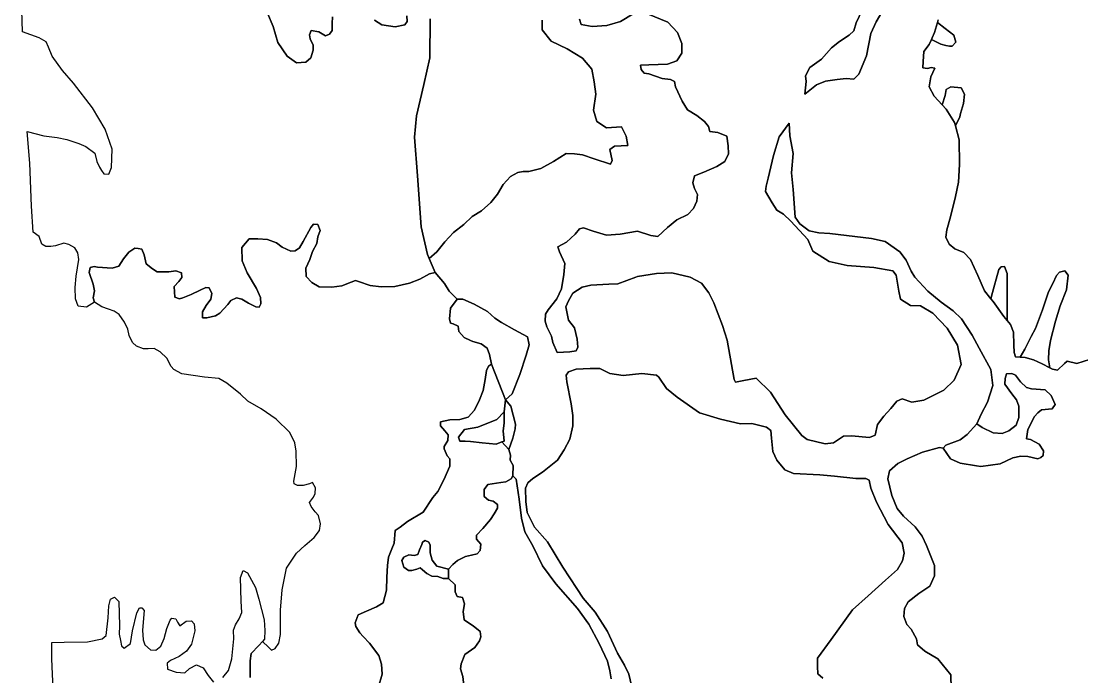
# Model space of a CAD drawing. Header units: inches. Extents: x 288635 to 1232953, y 676945 to 1655780.
# Drawn here: x 349723 to 373585, y 1053653 to 1068405 of the extents above; entities that cross this region are included whole.
import ezdxf

# ---------------------------------------------------------------- set-up
doc = ezdxf.new("R2010")
doc.units = ezdxf.units.IN
doc.header["$MEASUREMENT"] = 0

msp = doc.modelspace()

# ---------------------------------------------------------------- linework, layer by layer
at = {"color": 1}
for points in [[(358927.3893, 1068462.3104), (358918.9226, 1067581.7753), (358783.4556, 1066980.6408), (358614.122, 1066277.9061), (358571.7885, 1065795.3051), (358639.522, 1064923.2367), (358724.1888, 1063780.2344), (358868.1225, 1063153.6998), (358903.9503, 1063068.5018), (359037.9822, 1062749.7765), (358910.982, 1062720.1431), (358690.8482, 1062597.3762), (358462.2477, 1062508.476), (358132.0471, 1062432.2759), (357823.0131, 1062428.0425), (357577.4793, 1062461.9093), (357315.0121, 1062550.8094), (357243.0453, 1062567.7428), (357149.9118, 1062533.8761), (356938.2447, 1062453.4426), (356709.6442, 1062423.8092), (356426.0103, 1062428.0425), (356265.1434, 1062525.4094), (356138.1431, 1062660.8763), (356129.6764, 1062851.3767), (356214.3432, 1063046.1104), (356273.61, 1063219.6774), (356375.2102, 1063405.9445), (356400.6103, 1063549.8781), (356447.177, 1063698.0451), (356400.6103, 1063829.2787), (356299.3391, 1063840.2733), (356239.7433, 1063765.7785), (356070.4096, 1063448.2779), (355981.5095, 1063304.3443), (355888.3759, 1063240.8442), (355791.0091, 1063232.3775), (355596.2753, 1063321.2777), (355465.0418, 1063418.6445), (355261.8413, 1063490.6113), (355045.9409, 1063511.778), (354855.4405, 1063507.5447), (354690.3402, 1063317.0443), (354694.5735, 1063016.477), (354808.8738, 1062741.3098), (355020.5409, 1062394.1758), (355109.441, 1062190.9754), (355117.9077, 1062047.0418), (355075.5743, 1061970.8416), (354999.3742, 1061979.3083), (354834.2738, 1062063.9751), (354690.3402, 1062152.8753), (354567.5733, 1062182.5087), (354440.573, 1062119.0086), (354372.8396, 1062030.1084), (354195.0392, 1061835.3747), (354093.439, 1061776.1079), (353898.7053, 1061729.5411), (353805.5718, 1061733.7745), (353805.5718, 1061865.0081), (353886.0053, 1062008.9417), (353991.8388, 1062152.8753), (354008.7722, 1062279.8756), (353949.5054, 1062406.8758), (353877.5386, 1062411.1092), (353750.5383, 1062351.8424), (353547.3379, 1062258.7089), (353361.0709, 1062178.2754), (353284.8707, 1062157.1087), (353183.2705, 1062199.4421), (353166.3372, 1062436.5092), (353272.1707, 1062550.8094), (353339.9042, 1062639.7096), (353327.2041, 1062741.3098), (353200.2039, 1062787.8766), (353043.5702, 1062766.7099), (352781.103, 1062766.7099), (352675.2695, 1062834.4433), (352531.3359, 1062948.7436), (352493.2358, 1063151.944), (352438.2024, 1063274.7109), (352353.5355, 1063291.6443), (352281.5687, 1063295.8776), (352141.8684, 1063211.2108), (352027.5682, 1063058.8105), (351921.7347, 1062893.7101), (351769.3344, 1062847.1434), (351443.367, 1062868.3101), (351362.9335, 1062889.4768), (351278.2667, 1062859.8434), (351252.8667, 1062749.7765), (351346.0002, 1062487.3093), (351375.6336, 1062339.1424), (351346.0002, 1062182.5087), (351375.6336, 1062085.1418), (351188.6358, 1061973.2466), (351002.3688, 1061994.4133), (350943.102, 1062155.2803), (350934.6353, 1062413.5141), (350960.0354, 1062667.5146), (351023.5355, 1063044.282), (350998.1355, 1063192.449), (350926.1686, 1063306.7492), (350794.935, 1063378.716), (350684.8682, 1063412.5828), (350494.3678, 1063353.316), (350392.7676, 1063336.3826), (350278.4673, 1063336.3826), (350185.3338, 1063387.1827), (350130.3004, 1063560.7497), (349994.8334, 1063658.1166), (349956.7334, 1064242.3178), (349914.4, 1065207.5197), (349859.3665, 1065927.1878), (350231.9006, 1065825.5876), (350532.4679, 1065791.7209), (350748.3683, 1065745.1541), (351023.5355, 1065652.0206), (351180.1691, 1065588.5205), (351379.1362, 1065436.1201), (351425.703, 1065249.8531), (351484.9698, 1065122.8529), (351531.5365, 1065046.6527), (351582.3366, 1064974.6859), (351691.9026, 1064960.2784), (351755.4027, 1065113.7371), (351771.2777, 1065526.4879), (351612.5274, 1065976.2805), (351326.7768, 1066457.8231), (350898.151, 1067013.4492), (350654.7338, 1067293.9081), (350416.6083, 1067621.9921), (350337.2332, 1067823.0758), (350284.3164, 1067939.4927), (350125.5661, 1068034.7429), (349755.1487, 1068167.0348), (349723.3986, 1069140.7034)], [(368641.3503, 1068651.1173), (368509.2701, 1068366.6367), (368453.39, 1068188.8363), (368351.7898, 1068092.3162), (368133.3493, 1067950.0759), (367955.549, 1067807.8356), (367726.8074, 1067551.4549), (367467.5152, 1067360.9545), (367372.265, 1067175.7458), (367382.8484, 1067048.7456), (367351.3358, 1066764.5686), (367615.4963, 1066972.849), (367818.6967, 1067054.1292), (368082.8573, 1067094.7692), (368280.9777, 1067115.0893), (368453.698, 1067099.8492), (368570.5382, 1067211.6095), (368743.2586, 1067628.1703), (368839.7788, 1068126.0113), (368961.699, 1068390.1718), (369205.5395, 1068811.8127)], [(369205.5395, 1068811.8127), (368961.699, 1068390.1718), (368839.7788, 1068126.0113), (368743.2586, 1067628.1703), (368570.5382, 1067211.6095), (368453.698, 1067099.8492), (368280.9777, 1067115.0893), (368082.8573, 1067094.7692), (367818.6967, 1067054.1292), (367615.4963, 1066972.849), (367351.3358, 1066764.5686), (367382.8484, 1067048.7456), (367372.265, 1067175.7458), (367467.5152, 1067360.9545), (367726.8074, 1067551.4549), (367955.549, 1067807.8356), (368133.3493, 1067950.0759), (368351.7898, 1068092.3162), (368453.39, 1068188.8363), (368509.2701, 1068366.6367), (368641.3503, 1068651.1173)], [(356729.9221, 1068503.3336), (356719.7621, 1068356.0133), (356719.7621, 1068193.453), (356658.802, 1068112.1728), (356572.4418, 1068076.6128), (356420.0415, 1068168.053), (356247.3212, 1068193.453), (356206.6811, 1068102.0128), (356221.9211, 1068005.4926), (356293.0413, 1067868.3324), (356293.0413, 1067751.4921), (356242.2412, 1067583.8518), (356125.4009, 1067482.2516), (355917.1205, 1067472.0916), (355708.8401, 1067619.4119), (355500.5597, 1067929.2925), (355388.7994, 1068284.8932), (355261.7992, 1068584.6138)], [(355261.7992, 1068584.6138), (355388.7994, 1068284.8932), (355500.5597, 1067929.2925), (355708.8401, 1067619.4119), (355917.1205, 1067472.0916), (356125.4009, 1067482.2516), (356242.2412, 1067583.8518), (356293.0413, 1067751.4921), (356293.0413, 1067868.3324), (356221.9211, 1068005.4926), (356206.6811, 1068102.0128), (356247.3212, 1068193.453), (356420.0415, 1068168.053), (356572.4418, 1068076.6128), (356658.802, 1068112.1728), (356719.7621, 1068193.453), (356719.7621, 1068356.0133), (356729.9221, 1068503.3336)], [(370643.829, 1053387.9057), (370638.5373, 1053700.1147), (370347.4951, 1054054.657), (370056.4528, 1054229.2824), (369887.1191, 1054372.1577), (369865.9524, 1054504.4496), (369749.5355, 1054726.7), (369648.9937, 1054832.5336), (369580.2019, 1055012.4506), (369596.0769, 1055187.076), (369680.7437, 1055340.5346), (369918.8692, 1055531.035), (370167.578, 1055695.077), (370273.9816, 1055925.6756), (370268.6899, 1056158.5094), (370088.7729, 1056608.302), (369993.5227, 1056819.9691), (369834.7724, 1057026.3445), (369575.4802, 1057269.7617), (369432.6049, 1057439.0953), (369310.8963, 1057735.4293), (369220.9378, 1058105.8467), (369257.9796, 1058285.7637), (369448.48, 1058449.8057), (369654.8554, 1058560.9309), (370004.1061, 1058709.0979), (370385.1068, 1058809.6397), (370464.482, 1058799.0564), (370628.524, 1058560.9309), (370850.7744, 1058460.389), (371212.7681, 1058402.1372), (371311.1503, 1058386.3056), (371750.3596, 1058444.514), (372036.1101, 1058582.0976), (372216.0272, 1058619.1394), (372374.7775, 1058608.556), (372597.0279, 1058560.9309), (372660.528, 1058587.3893), (372718.7365, 1058635.0144), (372724.0282, 1058740.8479), (372628.778, 1058889.0149), (372432.9859, 1058989.5568), (372337.7357, 1059005.4318), (372374.7775, 1059217.0989), (372517.6528, 1059508.1411), (372597.0279, 1059592.808), (372681.6948, 1059661.5998), (372919.8202, 1059682.7665), (372983.3204, 1059783.3084), (372893.6269, 1059982.755), (372761.5466, 1060109.7553), (372451.666, 1060135.1553), (372339.9058, 1060165.6354), (372207.8255, 1060292.6356), (372090.9853, 1060439.9559), (372014.7851, 1060475.516), (371892.8649, 1060470.436), (371862.3848, 1060363.7558), (371857.3048, 1060241.8355), (372014.7851, 1060023.3951), (372116.3853, 1059886.2348), (372172.2654, 1059743.9945), (372167.1854, 1059489.994), (372106.2253, 1059317.2737), (371943.665, 1059185.1934), (371796.3447, 1059129.3133), (371593.1443, 1059144.5533), (371344.2238, 1059261.3936), (371222.3035, 1059347.7537), (371323.9037, 1059561.1142), (371461.064, 1059835.4347), (371582.9843, 1060211.3555), (371537.2642, 1060566.9562), (371278.1836, 1061044.4771), (371115.6233, 1061339.1177), (370881.9429, 1061709.9585), (370693.9825, 1061887.7588), (370419.6619, 1062080.7992), (370119.9413, 1062329.7197), (369825.3007, 1062644.6803), (369749.1006, 1062781.8406), (369632.2604, 1063025.6811), (369495.1001, 1063218.7215), (369164.8994, 1063447.3219), (368855.0188, 1063518.4421), (367915.2169, 1063625.1223), (367671.3764, 1063640.3623), (367452.936, 1063691.1624), (367239.5756, 1063848.6427), (367132.8954, 1063995.963), (367092.2553, 1064615.7243), (367051.6152, 1064991.645), (367092.2553, 1065428.5259), (367016.0551, 1065824.7667), (367000.8151, 1066109.2473), (366774.3055, 1065799.9097), (366652.5969, 1065381.8672), (366530.8883, 1064873.8662), (366483.2632, 1064693.9492), (366472.6799, 1064572.2406), (366615.4712, 1064320.3854), (366727.2314, 1064152.7451), (366874.5517, 1064061.3049), (367037.112, 1063908.9046), (367420.7012, 1063493.3391), (367531.8264, 1063228.7553), (367902.2439, 1062995.9215), (368304.4113, 1062905.9629), (368907.6625, 1062863.6295), (369330.9967, 1062789.5461), (369410.3719, 1062689.0042), (369468.5803, 1062329.1701), (369507.7177, 1062151.3446), (369733.1642, 1062006.3778), (369959.7673, 1061999.4901), (370235.8735, 1061837.0441), (370558.6658, 1061498.3768), (370786.208, 1061112.0844), (370870.8748, 1060683.4585), (370717.4161, 1060328.9161), (370479.2907, 1060106.6657), (370034.7898, 1059879.1236), (369764.9142, 1059836.7901), (369542.6638, 1059905.5819), (369420.9552, 1059852.6652), (369288.6633, 1059688.6232), (369129.913, 1059519.2895), (368987.0377, 1059334.0808), (368934.1209, 1059090.6637), (368807.1207, 1059037.7469), (368404.9532, 1059074.7886), (368225.0362, 1059069.4969), (367997.494, 1058916.0383), (367812.2853, 1058894.8716), (367404.8262, 1058990.1218), (367283.1176, 1059080.0803), (366912.7002, 1059545.7479), (366579.3245, 1060059.0406), (366256.5322, 1060376.5412), (365981.365, 1060318.3328), (365796.1563, 1060281.291), (365764.4062, 1060339.4995), (365700.9061, 1060678.1668), (365605.6559, 1061228.5013), (365499.8224, 1061561.8769), (365309.322, 1062064.5863), (365193.0683, 1062293.4614), (365030.508, 1062511.9018), (364771.4275, 1062649.0621), (364365.0267, 1062740.5023), (364019.586, 1062730.3423), (363587.7851, 1062664.3021), (363548.5588, 1062649.4232), (363145.8242, 1062496.6618), (362942.6238, 1062486.5018), (362536.223, 1062466.1817), (362343.1826, 1062420.4616), (362134.9022, 1062283.3014), (362038.382, 1062110.581), (361977.4219, 1061978.5008), (362033.302, 1061678.7802), (362170.4623, 1061506.0598), (362231.4224, 1061252.0593), (362246.6624, 1061074.2589), (362206.0224, 1060987.8988), (362068.8621, 1060962.4987), (361784.3815, 1060952.3387), (361682.7813, 1061175.8591), (361652.3013, 1061318.0994), (361550.7011, 1061526.3798), (361510.061, 1061658.4601), (361520.221, 1061810.8604), (361581.1811, 1061912.4606), (361774.2215, 1062156.3011), (361875.8217, 1062384.9016), (361931.7018, 1062704.9422), (361952.0219, 1062953.8627), (361835.1816, 1063212.9432), (361799.6216, 1063329.7835), (361992.6619, 1063436.4637), (362185.7023, 1063614.264), (362282.2225, 1063731.1043), (362373.6627, 1063756.5043), (362592.1031, 1063680.3042), (362891.8237, 1063588.864), (363196.6243, 1063614.264), (363587.7851, 1063680.3042), (363887.5057, 1063583.784), (364050.0661, 1063558.3839), (364263.4265, 1063761.5843), (364471.7069, 1063939.3847), (364720.6274, 1064056.2249), (364852.7077, 1064193.3852), (364922.2185, 1064355.2818), (364938.0935, 1064508.7405), (364869.3017, 1064641.0324), (364837.5516, 1064768.0327), (364874.5934, 1064926.783), (365080.9688, 1065011.4498), (365377.3027, 1065138.4501), (365551.928, 1065249.5753), (365636.5949, 1065424.2006), (365626.0115, 1065604.1177), (365599.5531, 1065815.7848), (365398.4694, 1065900.4516), (365218.5524, 1065921.6183), (365186.8023, 1066038.0352), (365096.8438, 1066149.1604), (364927.5101, 1066286.744), (364710.5514, 1066408.4526), (364594.1345, 1066609.5363), (364445.9675, 1066932.3287), (364424.8008, 1067048.7456), (364329.5506, 1067096.3706), (364144.3419, 1067117.5374), (363842.7163, 1067223.3709), (363736.8827, 1067239.2459), (363668.0909, 1067318.6211), (363657.5076, 1067413.8713), (363842.7163, 1067424.4546), (364260.7588, 1067440.3297), (364472.4259, 1067514.4132), (364588.8428, 1067689.0385), (364588.8428, 1067905.9973), (364488.3009, 1068154.7061), (364272.5416, 1068381.8767), (363815.3407, 1068569.8371)], [(363815.3407, 1068569.8371), (364272.5416, 1068381.8767), (364488.3009, 1068154.7061), (364588.8428, 1067905.9973), (364588.8428, 1067689.0385), (364472.4259, 1067514.4132), (364260.7588, 1067440.3297), (363842.7163, 1067424.4546), (363657.5076, 1067413.8713), (363668.0909, 1067318.6211), (363736.8827, 1067239.2459), (363842.7163, 1067223.3709), (364144.3419, 1067117.5374), (364329.5506, 1067096.3706), (364424.8008, 1067048.7456), (364445.9675, 1066932.3287), (364594.1345, 1066609.5363), (364710.5514, 1066408.4526), (364927.5101, 1066286.744), (365096.8438, 1066149.1604), (365186.8023, 1066038.0352), (365218.5524, 1065921.6183), (365398.4694, 1065900.4516), (365599.5531, 1065815.7848), (365626.0115, 1065604.1177), (365636.5949, 1065424.2006), (365551.928, 1065249.5753), (365377.3027, 1065138.4501), (365080.9688, 1065011.4498), (364874.5934, 1064926.783), (364837.5516, 1064768.0327), (364869.3017, 1064641.0324), (364938.0935, 1064508.7405), (364922.2185, 1064355.2818), (364852.7077, 1064193.3852), (364720.6274, 1064056.2249), (364471.7069, 1063939.3847), (364263.4265, 1063761.5843), (364050.0661, 1063558.3839), (363887.5057, 1063583.784), (363587.7851, 1063680.3042), (363196.6243, 1063614.264), (362891.8237, 1063588.864), (362592.1031, 1063680.3042), (362373.6627, 1063756.5043), (362282.2225, 1063731.1043), (362185.7023, 1063614.264), (361992.6619, 1063436.4637), (361799.6216, 1063329.7835), (361835.1816, 1063212.9432), (361952.0219, 1062953.8627), (361931.7018, 1062704.9422), (361875.8217, 1062384.9016), (361774.2215, 1062156.3011), (361581.1811, 1061912.4606), (361520.221, 1061810.8604), (361510.061, 1061658.4601), (361550.7011, 1061526.3798), (361652.3013, 1061318.0994), (361682.7813, 1061175.8591), (361784.3815, 1060952.3387), (362068.8621, 1060962.4987), (362206.0224, 1060987.8988), (362246.6624, 1061074.2589), (362231.4224, 1061252.0593), (362170.4623, 1061506.0598), (362033.302, 1061678.7802), (361977.4219, 1061978.5008), (362038.382, 1062110.581), (362134.9022, 1062283.3014), (362343.1826, 1062420.4616), (362536.223, 1062466.1817), (362942.6238, 1062486.5018), (363145.8242, 1062496.6618), (363548.5588, 1062649.4232), (363587.7851, 1062664.3021), (364019.586, 1062730.3423), (364365.0267, 1062740.5023), (364771.4275, 1062649.0621), (365030.508, 1062511.9018), (365193.0683, 1062293.4614), (365309.322, 1062064.5863), (365499.8224, 1061561.8769), (365605.6559, 1061228.5013), (365700.9061, 1060678.1668), (365764.4062, 1060339.4995), (365796.1563, 1060281.291), (365981.365, 1060318.3328), (366256.5322, 1060376.5412), (366579.3245, 1060059.0406), (366912.7002, 1059545.7479), (367283.1176, 1059080.0803), (367404.8262, 1058990.1218), (367812.2853, 1058894.8716), (367997.494, 1058916.0383), (368225.0362, 1059069.4969), (368404.9532, 1059074.7886), (368807.1207, 1059037.7469), (368934.1209, 1059090.6637), (368987.0377, 1059334.0808), (369129.913, 1059519.2895), (369288.6633, 1059688.6232), (369420.9552, 1059852.6652), (369542.6638, 1059905.5819), (369764.9142, 1059836.7901), (370034.7898, 1059879.1236), (370479.2907, 1060106.6657), (370717.4161, 1060328.9161), (370870.8748, 1060683.4585), (370786.208, 1061112.0844), (370558.6658, 1061498.3768), (370235.8735, 1061837.0441), (369959.7673, 1061999.4901), (369733.1642, 1062006.3778), (369507.7177, 1062151.3446), (369468.5803, 1062329.1701), (369410.3719, 1062689.0042), (369330.9967, 1062789.5461), (368907.6625, 1062863.6295), (368304.4113, 1062905.9629), (367902.2439, 1062995.9215), (367531.8264, 1063228.7553), (367420.7012, 1063493.3391), (367037.112, 1063908.9046), (366874.5517, 1064061.3049), (366727.2314, 1064152.7451), (366615.4712, 1064320.3854), (366472.6799, 1064572.2406), (366483.2632, 1064693.9492), (366530.8883, 1064873.8662), (366652.5969, 1065381.8672), (366774.3055, 1065799.9097), (367000.8151, 1066109.2473), (367016.0551, 1065824.7667), (367092.2553, 1065428.5259), (367051.6152, 1064991.645), (367092.2553, 1064615.7243), (367132.8954, 1063995.963), (367239.5756, 1063848.6427), (367452.936, 1063691.1624), (367671.3764, 1063640.3623), (367915.2169, 1063625.1223), (368855.0188, 1063518.4421), (369164.8994, 1063447.3219), (369495.1001, 1063218.7215), (369632.2604, 1063025.6811), (369749.1006, 1062781.8406), (369825.3007, 1062644.6803), (370119.9413, 1062329.7197), (370419.6619, 1062080.7992), (370693.9825, 1061887.7588), (370881.9429, 1061709.9585), (371115.6233, 1061339.1177), (371278.1836, 1061044.4771), (371537.2642, 1060566.9562), (371582.9843, 1060211.3555), (371461.064, 1059835.4347), (371323.9037, 1059561.1142), (371222.3035, 1059347.7537), (371006.6192, 1059104.3895), (370849.9855, 1058985.8559), (370528.2516, 1058863.089), (370464.482, 1058799.0564), (370385.1068, 1058809.6397), (370004.1061, 1058709.0979), (369654.8554, 1058560.9309), (369448.48, 1058449.8057), (369257.9796, 1058285.7637), (369220.9378, 1058105.8467), (369310.8963, 1057735.4293), (369432.6049, 1057439.0953), (369575.4802, 1057269.7617), (369834.7724, 1057026.3445), (369993.5227, 1056819.9691), (370088.7729, 1056608.302), (370268.6899, 1056158.5094), (370273.9816, 1055925.6756), (370167.578, 1055695.077), (369918.8692, 1055531.035), (369680.7437, 1055340.5346), (369596.0769, 1055187.076), (369580.2019, 1055012.4506), (369648.9937, 1054832.5336), (369749.5355, 1054726.7), (369865.9524, 1054504.4496), (369887.1191, 1054372.1577), (370056.4528, 1054229.2824), (370347.4951, 1054054.657), (370638.5373, 1053700.1147), (370643.829, 1053387.9057)], [(363490.22, 1068569.8371), (363205.7395, 1068397.1168), (362895.8588, 1068310.7566), (362570.7382, 1068285.3565), (362321.8177, 1068331.0766), (362286.2576, 1068447.9169)], [(362286.2576, 1068447.9169), (362321.8177, 1068331.0766), (362570.7382, 1068285.3565), (362895.8588, 1068310.7566), (363205.7395, 1068397.1168), (363490.22, 1068569.8371)], [(358396.1655, 1068528.7337), (358406.3255, 1068396.6534), (358355.5254, 1068325.5333), (358137.0849, 1068279.8132), (357837.3643, 1068320.4533), (357674.804, 1068427.1335)], [(357674.804, 1068427.1335), (357837.3643, 1068320.4533), (358137.0849, 1068279.8132), (358355.5254, 1068325.5333), (358406.3255, 1068396.6534), (358396.1655, 1068528.7337)], [(361442.7598, 1068427.3289), (361442.7598, 1068210.3701), (361649.1352, 1067956.3696), (362008.9693, 1067781.7443), (362352.9283, 1067575.3689), (362564.5954, 1067326.66), (362617.5122, 1067040.9095), (362654.5539, 1066760.4506), (362596.3455, 1066400.6165), (362675.7206, 1066151.9077), (362892.6794, 1066009.0324), (363231.3467, 1066024.9074), (363337.1803, 1065818.532), (363368.9303, 1065606.8649), (363072.5964, 1065590.9899), (362966.7629, 1065522.1981), (363019.6796, 1065268.1976), (362982.6379, 1065188.8224), (362612.2205, 1065305.2393), (362352.9283, 1065395.1978), (362173.0113, 1065421.6562), (361987.8026, 1065426.9479), (361702.052, 1065252.3226), (361416.3014, 1065093.5722), (361146.4259, 1065024.7804), (361019.4256, 1065024.7804), (360897.7171, 1065003.6137), (360728.3834, 1064913.6552), (360569.6331, 1064728.4465), (360437.3411, 1064516.7794), (360289.1742, 1064326.279), (360082.7988, 1064141.0703), (359865.84, 1064008.7784), (359680.6313, 1063834.1531), (359453.0892, 1063654.236), (359257.2971, 1063437.2773), (359077.3801, 1063215.0268), (358903.9503, 1063068.5018), (358868.1225, 1063153.6998), (358724.1888, 1063780.2344), (358639.522, 1064923.2367), (358571.7885, 1065795.3051), (358614.122, 1066277.9061), (358783.4556, 1066980.6408), (358918.9226, 1067581.7753), (358927.3893, 1068462.3104)], [(362993.464, 1053606.8623), (362962.984, 1053784.6627), (362912.1839, 1054003.1031), (362724.2235, 1054399.3439), (362490.543, 1054841.3048), (362241.6225, 1055186.7455), (361748.8615, 1055745.5466), (361449.1409, 1056151.9474), (361236.7653, 1056599.0539), (361052.0535, 1056916.0656), (360975.8533, 1057225.9462), (360925.0532, 1057647.5871), (360859.0131, 1058099.708), (360787.8929, 1058175.9081), (360789.0557, 1058408.4685), (360725.5556, 1058525.9437), (360728.7306, 1058643.419), (360693.8055, 1058767.2442), (360784.3554, 1059020.3158), (360837.2721, 1059231.9828), (360847.8555, 1059337.8164), (360736.7303, 1059745.2755), (360621.4154, 1059882.3064), (360768.4803, 1060020.4428), (360943.1057, 1060454.3603), (361085.981, 1060888.2778), (361149.4811, 1061126.4033), (361117.731, 1061301.0287), (360821.3971, 1061459.779), (360530.3549, 1061629.1126), (360382.1879, 1061724.3628), (360212.8542, 1061872.5298), (359911.2286, 1062036.5718), (359657.2281, 1062147.697), (359535.5195, 1062147.697), (359355.4829, 1062330.6757), (359245.416, 1062504.2427), (359037.9822, 1062749.7765), (358903.9503, 1063068.5018), (359077.3801, 1063215.0268), (359257.2971, 1063437.2773), (359453.0892, 1063654.236), (359680.6313, 1063834.1531), (359865.84, 1064008.7784), (360082.7988, 1064141.0703), (360289.1742, 1064326.279), (360437.3411, 1064516.7794), (360569.6331, 1064728.4465), (360728.3834, 1064913.6552), (360897.7171, 1065003.6137), (361019.4256, 1065024.7804), (361146.4259, 1065024.7804), (361416.3014, 1065093.5722), (361702.052, 1065252.3226), (361987.8026, 1065426.9479), (362173.0113, 1065421.6562), (362352.9283, 1065395.1978), (362612.2205, 1065305.2393), (362982.6379, 1065188.8224), (363019.6796, 1065268.1976), (362966.7629, 1065522.1981), (363072.5964, 1065590.9899), (363368.9303, 1065606.8649), (363337.1803, 1065818.532), (363231.3467, 1066024.9074), (362892.6794, 1066009.0324), (362675.7206, 1066151.9077), (362596.3455, 1066400.6165), (362654.5539, 1066760.4506), (362617.5122, 1067040.9095), (362564.5954, 1067326.66), (362352.9283, 1067575.3689), (362008.9693, 1067781.7443), (361649.1352, 1067956.3696), (361442.7598, 1068210.3701), (361442.7598, 1068427.3289)], [(373757.2286, 1060790.4766), (373472.748, 1060704.1165), (373254.3076, 1060754.9166), (373193.3475, 1060704.1165), (373035.8672, 1060551.7161), (372924.1069, 1060577.1162), (372866.0265, 1060607.419), (372839.8767, 1060789.2856), (372844.9567, 1060987.406), (372880.5167, 1061221.0865), (372992.277, 1061652.8874), (373098.9572, 1062003.4081), (373241.1975, 1062359.0088), (373281.8375, 1062689.2094), (373205.6374, 1062785.7296), (373083.7171, 1062760.3296), (373017.677, 1062684.1294), (372931.3168, 1062506.3291), (372839.8767, 1062318.3687), (372702.7164, 1061911.9679), (372540.1561, 1061490.327), (372447.4839, 1061307.791), (372300.1509, 1061028.0005), (372200.8893, 1060846.7657), (372096.0653, 1060856.5168), (372060.5052, 1060947.9569), (372055.4252, 1061125.7573), (372045.2652, 1061405.1579), (371984.3051, 1061577.8782), (371907.0652, 1061670.5661), (371905.1548, 1062028.8081), (371905.1548, 1062099.3638), (371905.1548, 1062400.9894), (371905.1548, 1062724.7695), (371844.1947, 1062882.2498), (371767.9945, 1062877.1698), (371722.2744, 1062816.2097), (371656.2343, 1062602.8493), (371620.1061, 1062463.5936), (371577.371, 1062298.872), (371541.7831, 1062161.6991), (371395.0239, 1062334.7997), (371242.6236, 1062685.3204), (371080.0633, 1063040.9211), (370927.6629, 1063203.4815), (370729.5425, 1063279.6816), (370602.5423, 1063391.4418), (370526.3421, 1063548.9221), (370546.6622, 1063711.4825), (370633.0224, 1064006.1231), (370744.7826, 1064458.244), (370810.8227, 1064783.3646), (370836.2228, 1065179.6054), (370826.0627, 1065733.3265), (370744.4985, 1066051.4269), (370838.3526, 1066255.3766), (370859.8274, 1066328.6435), (370924.7128, 1066550.0172), (370945.0329, 1066763.3776), (370868.8327, 1066905.6179), (370635.1522, 1066931.0179), (370533.552, 1066870.0578), (370508.152, 1066732.8975), (370443.005, 1066524.3781), (370262.1816, 1066718.8485), (370150.4214, 1066932.2089), (370191.0615, 1067155.7294), (370277.4216, 1067348.7697), (370196.1415, 1067364.0098), (370114.8613, 1067343.6897), (370008.1811, 1067353.8498), (370013.2611, 1067496.09), (370033.5812, 1067724.6905), (370150.4214, 1067882.1708), (370200.7972, 1067993.4174), (370416.7118, 1067891.1398), (370523.392, 1067860.6598), (370609.7522, 1067845.4198), (370665.6323, 1067845.4198), (370751.9925, 1067931.7799), (370706.2724, 1068089.2602), (370508.152, 1068241.6605), (370336.2151, 1068374.9684), (370353.6218, 1068435.8919)], [(370353.6218, 1068435.8919), (370336.2151, 1068374.9684), (370272.3416, 1068151.4113), (370218.6115, 1068032.7573), (370200.7972, 1067993.4174), (370150.4214, 1067882.1708), (370033.5812, 1067724.6905), (370013.2611, 1067496.09), (370008.1811, 1067353.8498), (370114.8613, 1067343.6897), (370196.1415, 1067364.0098), (370277.4216, 1067348.7697), (370191.0615, 1067155.7294), (370150.4214, 1066932.2089), (370262.1816, 1066718.8485), (370443.005, 1066524.3781), (370531.4222, 1066429.2879), (370724.4625, 1066129.5673), (370744.4985, 1066051.4269), (370826.0627, 1065733.3265), (370836.2228, 1065179.6054), (370810.8227, 1064783.3646), (370744.7826, 1064458.244), (370633.0224, 1064006.1231), (370546.6622, 1063711.4825), (370526.3421, 1063548.9221), (370602.5423, 1063391.4418), (370729.5425, 1063279.6816), (370927.6629, 1063203.4815), (371080.0633, 1063040.9211), (371242.6236, 1062685.3204), (371395.0239, 1062334.7997), (371541.7831, 1062161.6991), (371593.1443, 1062101.1192), (371831.9048, 1061760.7586), (371907.0652, 1061670.5661), (371984.3051, 1061577.8782), (372045.2652, 1061405.1579), (372055.4252, 1061125.7573), (372060.5052, 1060947.9569), (372096.0653, 1060856.5168), (372200.8893, 1060846.7657), (372314.5057, 1060836.1967), (372502.4661, 1060785.3966), (372690.4265, 1060699.0364), (372866.0265, 1060607.419), (372924.1069, 1060577.1162), (373035.8672, 1060551.7161), (373193.3475, 1060704.1165), (373254.3076, 1060754.9166), (373472.748, 1060704.1165), (373757.2286, 1060790.4766)], [(354877.3252, 1053633.979), (354872.2452, 1054014.9797), (354897.6453, 1054177.5401), (355070.3656, 1054360.4204), (355148.4084, 1054447.8283), (355289.0053, 1054320.7079), (355355.6804, 1054254.0328), (355438.2306, 1054288.9579), (355518.9604, 1054407.5761), (355555.7058, 1054606.4585), (355555.7058, 1055149.3846), (355596.9809, 1055609.7605), (355695.4061, 1056098.7115), (355917.6565, 1056438.4372), (356101.8069, 1056606.7125), (356311.3573, 1056790.8629), (356435.1826, 1056943.2632), (356457.4076, 1057092.4885), (356409.7825, 1057279.8138), (356333.5824, 1057362.364), (356244.6822, 1057483.0142), (356206.5821, 1057578.2644), (356298.6573, 1057692.5647), (356333.5824, 1057775.1148), (356343.1074, 1057908.4651), (356276.4323, 1058029.1153), (356206.5821, 1057997.3653), (356063.7068, 1057959.2652), (355943.0566, 1057959.2652), (355866.8564, 1057994.1903), (355860.5064, 1058057.6904), (355914.4815, 1058387.8911), (355908.1315, 1058727.6167), (355879.5565, 1058918.1171), (355765.2562, 1059153.0676), (355460.4556, 1059448.3432), (355123.905, 1059686.4686), (354825.4544, 1059854.744), (354654.004, 1060013.4943), (354346.0284, 1060257.9698), (354171.4031, 1060362.745), (353847.5524, 1060394.4951), (353336.3764, 1060467.5202), (353153.6371, 1060565.3721), (353094.3703, 1060637.339), (353001.2368, 1060823.606), (352848.8365, 1060963.3063), (352713.3696, 1061039.5064), (352577.9026, 1061035.2731), (352472.0691, 1061031.0397), (352319.6688, 1061090.3065), (352226.5353, 1061179.2067), (352154.5685, 1061335.8403), (352120.7017, 1061475.5406), (352044.5016, 1061632.1743), (351930.2013, 1061805.7413), (351811.6678, 1061881.9414), (351684.6675, 1061928.5082), (351540.7339, 1061979.3083), (351375.6336, 1062085.1418), (351346.0002, 1062182.5087), (351375.6336, 1062339.1424), (351346.0002, 1062487.3093), (351252.8667, 1062749.7765), (351278.2667, 1062859.8434), (351362.9335, 1062889.4768), (351443.367, 1062868.3101), (351769.3344, 1062847.1434), (351921.7347, 1062893.7101), (352027.5682, 1063058.8105), (352141.8684, 1063211.2108), (352281.5687, 1063295.8776), (352353.5355, 1063291.6443), (352438.2024, 1063274.7109), (352493.2358, 1063151.944), (352531.3359, 1062948.7436), (352675.2695, 1062834.4433), (352781.103, 1062766.7099), (353043.5702, 1062766.7099), (353200.2039, 1062787.8766), (353327.2041, 1062741.3098), (353339.9042, 1062639.7096), (353272.1707, 1062550.8094), (353166.3372, 1062436.5092), (353183.2705, 1062199.4421), (353284.8707, 1062157.1087), (353361.0709, 1062178.2754), (353547.3379, 1062258.7089), (353750.5383, 1062351.8424), (353877.5386, 1062411.1092), (353949.5054, 1062406.8758), (354008.7722, 1062279.8756), (353991.8388, 1062152.8753), (353886.0053, 1062008.9417), (353805.5718, 1061865.0081), (353805.5718, 1061733.7745), (353898.7053, 1061729.5411), (354093.439, 1061776.1079), (354195.0392, 1061835.3747), (354372.8396, 1062030.1084), (354440.573, 1062119.0086), (354567.5733, 1062182.5087), (354690.3402, 1062152.8753), (354834.2738, 1062063.9751), (354999.3742, 1061979.3083), (355075.5743, 1061970.8416), (355117.9077, 1062047.0418), (355109.441, 1062190.9754), (355020.5409, 1062394.1758), (354808.8738, 1062741.3098), (354694.5735, 1063016.477), (354690.3402, 1063317.0443), (354855.4405, 1063507.5447), (355045.9409, 1063511.778), (355261.8413, 1063490.6113), (355465.0418, 1063418.6445), (355596.2753, 1063321.2777), (355791.0091, 1063232.3775), (355888.3759, 1063240.8442), (355981.5095, 1063304.3443), (356070.4096, 1063448.2779), (356239.7433, 1063765.7785), (356299.3391, 1063840.2733), (356400.6103, 1063829.2787), (356447.177, 1063698.0451), (356400.6103, 1063549.8781), (356375.2102, 1063405.9445), (356375.2102, 1063405.9445), (356273.61, 1063219.6774), (356214.3432, 1063046.1104), (356129.6764, 1062851.3767), (356138.1431, 1062660.8763), (356265.1434, 1062525.4094), (356426.0103, 1062428.0425), (356709.6442, 1062423.8092), (356938.2447, 1062453.4426), (357149.9118, 1062533.8761), (357243.0453, 1062567.7428), (357315.0121, 1062550.8094), (357577.4793, 1062461.9093), (357823.0131, 1062428.0425), (358132.0471, 1062432.2759), (358462.2477, 1062508.476), (358690.8482, 1062597.3762), (358910.982, 1062720.1431), (359037.9822, 1062749.7765), (359245.416, 1062504.2427), (359355.4829, 1062330.6757), (359535.5195, 1062147.697), (359382.0609, 1061946.6133), (359360.8942, 1061708.4878), (359382.0609, 1061607.9459), (359445.561, 1061592.0709), (359551.3946, 1061544.4458), (359567.2696, 1061422.7372), (359688.9782, 1061285.1536), (359833.6126, 1061218.324), (359884.7702, 1061195.1951), (360075.2706, 1061142.2783), (360207.5625, 1061047.0281), (360258.7907, 1060902.8547), (360306.4548, 1060690.0281), (360235.3346, 1060644.308), (360189.6145, 1060542.7078), (360159.1345, 1060339.5074), (360113.4144, 1060095.6669), (360037.2142, 1059887.3865), (359925.454, 1059653.706), (359778.1337, 1059496.2257), (359590.1733, 1059445.4256), (359366.6529, 1059435.2655), (359158.3725, 1059389.5455), (359153.2925, 1059303.1853), (359254.8927, 1059191.4251), (359331.0928, 1059094.9049), (359325.3778, 1058967.2696), (359239.6526, 1058837.0944), (359236.4776, 1058786.2943), (359309.5028, 1058627.5439), (359369.8279, 1058560.8688), (359363.4779, 1058389.4185), (359230.1276, 1058084.6178), (359099.9524, 1057821.0923), (358987.2396, 1057691.1816), (358764.9892, 1057360.981), (358415.7385, 1057151.4306), (358250.6382, 1057018.0803), (358136.3379, 1056948.2302), (358110.9379, 1056662.4796), (358060.1378, 1056529.1293), (357983.9376, 1056344.979), (357964.8876, 1056160.8286), (357945.8375, 1055894.128), (357939.4875, 1055602.0275), (357863.2874, 1055316.2769), (357717.2371, 1055227.3767), (357494.9866, 1055132.1265), (357304.4863, 1055049.5764), (357234.6361, 1054865.426), (357253.6862, 1054782.8758), (357342.5863, 1054643.1755), (357418.1704, 1054560.9223), (357558.4868, 1054408.2251), (357768.0372, 1054135.1745), (357831.5373, 1053938.3241), (357844.2373, 1053716.0737), (357761.6872, 1053423.9731)], [(357761.6872, 1053423.9731), (357844.2373, 1053716.0737), (357831.5373, 1053938.3241), (357768.0372, 1054135.1745), (357558.4868, 1054408.2251), (357418.1704, 1054560.9223), (357342.5863, 1054643.1755), (357253.6862, 1054782.8758), (357234.6361, 1054865.426), (357304.4863, 1055049.5764), (357494.9866, 1055132.1265), (357717.2371, 1055227.3767), (357863.2874, 1055316.2769), (357939.4875, 1055602.0275), (357945.8375, 1055894.128), (357964.8876, 1056160.8286), (357983.9376, 1056344.979), (358060.1378, 1056529.1293), (358110.9379, 1056662.4796), (358136.3379, 1056948.2302), (358250.6382, 1057018.0803), (358415.7385, 1057151.4306), (358764.9892, 1057360.981), (358987.2396, 1057691.1816), (359099.9524, 1057821.0923), (359230.1276, 1058084.6178), (359363.4779, 1058389.4185), (359369.8279, 1058560.8688), (359309.5028, 1058627.5439), (359236.4776, 1058786.2943), (359239.6526, 1058837.0944), (359325.3778, 1058967.2696), (359331.0928, 1059094.9049), (359254.8927, 1059191.4251), (359153.2925, 1059303.1853), (359158.3725, 1059389.5455), (359366.6529, 1059435.2655), (359590.1733, 1059445.4256), (359778.1337, 1059496.2257), (359925.454, 1059653.706), (360037.2142, 1059887.3865), (360113.4144, 1060095.6669), (360159.1345, 1060339.5074), (360189.6145, 1060542.7078), (360235.3346, 1060644.308), (360306.4548, 1060690.0281), (360621.4154, 1059882.3064), (360590.8309, 1059618.2077), (360423.1905, 1059440.4073), (359996.4697, 1059272.767), (359696.7491, 1059216.8869), (359559.5888, 1059044.1666), (359559.5888, 1059044.1666), (359590.0689, 1058952.7264), (359711.9891, 1058952.7264), (359828.8294, 1058947.6464), (360098.0699, 1058917.1663), (360407.9505, 1058886.6862), (360539.2971, 1058937.7655), (360693.8055, 1058767.2442), (360728.7306, 1058643.419), (360725.5556, 1058525.9437), (360789.0557, 1058408.4685), (360787.8929, 1058175.9081), (360747.2529, 1058104.788), (360625.3326, 1058043.8279), (360513.5724, 1058028.5879), (360224.0118, 1057977.7878), (360142.7316, 1057866.0275), (360137.6516, 1057713.6272), (360234.1718, 1057627.2671), (360340.852, 1057606.947), (360437.3722, 1057530.7469), (360442.4522, 1057444.3867), (360361.1721, 1057317.3864), (360284.9719, 1057195.4662), (360112.2516, 1056987.1858), (359964.9313, 1056839.8655), (359964.9313, 1056753.5053), (360061.4515, 1056636.6651), (360046.2115, 1056494.4248), (359985.2513, 1056418.2246), (359853.1711, 1056392.8246), (359716.0108, 1056362.3445), (359543.0215, 1056272.9114), (359437.4569, 1056182.4275), (359339.5697, 1056071.9726), (359075.4092, 1056143.0927), (358968.729, 1056275.173), (358923.0089, 1056442.8133), (358921.1039, 1056614.7928), (358891.9996, 1056683.5846), (358812.6245, 1056720.6263), (358749.1243, 1056686.2304), (358735.8952, 1056630.6678), (358685.6242, 1056511.6051), (358643.2908, 1056403.1257), (358563.9156, 1056381.959), (358444.8529, 1056395.1882), (358331.0818, 1056344.9173), (358288.0076, 1056270.0929), (358331.0818, 1056117.3751), (358434.2696, 1056048.5833), (358510.9989, 1056045.9375), (358622.1241, 1056075.0417), (358696.2076, 1056104.1459), (358751.7702, 1056061.8125), (358847.0204, 1055979.7915), (358963.4373, 1055916.2914), (359098.375, 1055908.3539), (359220.0836, 1055863.3746), (359336.5005, 1055866.0205), (359483.177, 1055720.1466), (359488.257, 1055562.6663), (359528.8971, 1055461.0661), (359650.8173, 1055435.666), (359696.5374, 1055298.5057), (359666.0574, 1055125.7854), (359691.4574, 1054932.745), (359808.2976, 1054851.4648), (359894.6578, 1054800.6647), (360047.0581, 1054673.6645), (360067.3782, 1054551.7442), (360031.8181, 1054465.3841), (359930.2179, 1054312.9838), (359701.6174, 1054155.5034), (359625.4173, 1053947.223), (359610.1772, 1053830.3828), (359655.8973, 1053662.7425), (359681.2974, 1053454.462)], [(363456.6177, 1053460.2019), (363390.5776, 1053709.1224), (363294.0574, 1053912.3228), (363141.6571, 1054186.6433), (362913.0566, 1054669.2443), (362633.656, 1055106.1252), (362369.4955, 1055426.1658), (362222.1752, 1055639.5262), (361907.2146, 1056117.0472), (361561.7739, 1056691.0883), (361272.2133, 1057021.289), (361109.653, 1057351.4897), (361074.0929, 1057600.4102), (361069.0129, 1057900.1308), (361124.893, 1058016.971), (361236.6532, 1058113.4912), (361450.0137, 1058260.8115), (361790.3744, 1058524.972), (361942.7747, 1058758.6525), (362069.7749, 1059002.493), (362130.735, 1059302.2136), (362135.815, 1059535.894), (362095.175, 1059794.9746), (361998.6548, 1060287.7355), (361983.4147, 1060440.1358), (362039.2948, 1060516.336), (362206.9352, 1060572.2161), (362526.9758, 1060592.5361), (362745.4163, 1060592.5361), (362968.9367, 1060480.7759), (362968.9367, 1060480.7759), (363268.6573, 1060435.0558), (363690.2982, 1060480.7759), (364015.4188, 1060440.1358), (364066.2189, 1060394.4157), (364244.0193, 1060140.4152), (364482.7797, 1059942.2948), (364980.6207, 1059591.7741), (365453.0617, 1059449.5339), (365910.2626, 1059347.9337), (366164.2631, 1059353.0137), (366489.3837, 1059271.7335), (366590.984, 1059195.5334), (366606.224, 1059022.813), (366631.624, 1058723.0924), (366723.0642, 1058524.972), (366900.8646, 1058311.6116), (367098.985, 1058225.2514), (367688.2661, 1058199.8514), (368023.5468, 1058169.3713), (368501.0678, 1058113.4912), (368724.5882, 1058118.5712), (368800.7884, 1058077.9311), (368841.4285, 1057895.0508), (368968.4287, 1057580.0901), (369232.5892, 1057077.1691), (369547.5499, 1056665.6883), (369588.1899, 1056432.0078), (369552.6299, 1056259.2875), (369440.8697, 1056071.3271), (369166.5491, 1055827.4866), (368780.4683, 1055471.8859), (368429.9476, 1055156.9253), (367947.3467, 1054491.4439), (367642.5461, 1054074.8831), (367642.5461, 1053886.9227), (367647.6261, 1053719.2824), (367759.3863, 1053622.7622)], [(367759.3863, 1053622.7622), (367647.6261, 1053719.2824), (367642.5461, 1053886.9227), (367642.5461, 1054074.8831), (367947.3467, 1054491.4439), (368429.9476, 1055156.9253), (368780.4683, 1055471.8859), (369166.5491, 1055827.4866), (369440.8697, 1056071.3271), (369552.6299, 1056259.2875), (369588.1899, 1056432.0078), (369547.5499, 1056665.6883), (369232.5892, 1057077.1691), (368968.4287, 1057580.0901), (368841.4285, 1057895.0508), (368800.7884, 1058077.9311), (368724.5882, 1058118.5712), (368501.0678, 1058113.4912), (368023.5468, 1058169.3713), (367688.2661, 1058199.8514), (367098.985, 1058225.2514), (366900.8646, 1058311.6116), (366723.0642, 1058524.972), (366631.624, 1058723.0924), (366606.224, 1059022.813), (366590.984, 1059195.5334), (366489.3837, 1059271.7335), (366164.2631, 1059353.0137), (365910.2626, 1059347.9337), (365453.0617, 1059449.5339), (364980.6207, 1059591.7741), (364482.7797, 1059942.2948), (364244.0193, 1060140.4152), (364066.2189, 1060394.4157), (364015.4188, 1060440.1358), (363690.2982, 1060480.7759), (363268.6573, 1060435.0558), (362968.9367, 1060480.7759), (362745.4163, 1060592.5361), (362526.9758, 1060592.5361), (362206.9352, 1060572.2161), (362039.2948, 1060516.336), (361983.4147, 1060440.1358), (361998.6548, 1060287.7355), (362095.175, 1059794.9746), (362135.815, 1059535.894), (362130.735, 1059302.2136), (362069.7749, 1059002.493), (361942.7747, 1058758.6525), (361790.3744, 1058524.972), (361450.0137, 1058260.8115), (361236.6532, 1058113.4912), (361124.893, 1058016.971), (361069.0129, 1057900.1308), (361074.0929, 1057600.4102), (361109.653, 1057351.4897), (361272.2133, 1057021.289), (361561.7739, 1056691.0883), (361907.2146, 1056117.0472), (362222.1752, 1055639.5262), (362369.4955, 1055426.1658), (362633.656, 1055106.1252), (362913.0566, 1054669.2443), (363141.6571, 1054186.6433), (363294.0574, 1053912.3228), (363390.5776, 1053709.1224), (363456.6177, 1053460.2019)], [(359681.2974, 1053454.462), (359655.8973, 1053662.7425), (359610.1772, 1053830.3828), (359625.4173, 1053947.223), (359701.6174, 1054155.5034), (359930.2179, 1054312.9838), (360031.8181, 1054465.3841), (360067.3782, 1054551.7442), (360047.0581, 1054673.6645), (359894.6578, 1054800.6647), (359808.2976, 1054851.4648), (359691.4574, 1054932.745), (359666.0574, 1055125.7854), (359696.5374, 1055298.5057), (359650.8173, 1055435.666), (359528.8971, 1055461.0661), (359488.257, 1055562.6663), (359483.177, 1055720.1466), (359336.5005, 1055866.0205), (359339.5697, 1056071.9726), (359437.4569, 1056182.4275), (359543.0215, 1056272.9114), (359716.0108, 1056362.3445), (359853.1711, 1056392.8246), (359985.2513, 1056418.2246), (360046.2115, 1056494.4248), (360061.4515, 1056636.6651), (359964.9313, 1056753.5053), (359964.9313, 1056839.8655), (360112.2516, 1056987.1858), (360284.9719, 1057195.4662), (360361.1721, 1057317.3864), (360442.4522, 1057444.3867), (360437.3722, 1057530.7469), (360340.852, 1057606.947), (360234.1718, 1057627.2671), (360137.6516, 1057713.6272), (360142.7316, 1057866.0275), (360224.0118, 1057977.7878), (360513.5724, 1058028.5879), (360625.3326, 1058043.8279), (360747.2529, 1058104.788), (360787.8929, 1058175.9081), (360859.0131, 1058099.708), (360925.0532, 1057647.5871), (360975.8533, 1057225.9462), (361052.0535, 1056916.0656), (361236.7653, 1056599.0539), (361449.1409, 1056151.9474), (361748.8615, 1055745.5466), (362241.6225, 1055186.7455), (362490.543, 1054841.3048), (362724.2235, 1054399.3439), (362912.1839, 1054003.1031), (362962.984, 1053784.6627), (362962.984, 1053784.6627), (362993.464, 1053606.8623)], [(354257.564, 1053639.059), (354384.5643, 1053791.4593), (354465.8444, 1054055.6198), (354506.4845, 1054507.7407), (354496.3245, 1054705.8611), (354547.1246, 1054822.7013), (354628.4047, 1054954.7816), (354689.3649, 1055097.0219), (354674.1248, 1055356.1024), (354658.8848, 1055889.5035), (354719.8449, 1056046.9838), (354811.2851, 1055996.1837), (354994.1655, 1055665.983), (355070.3656, 1055396.7425), (355192.2859, 1054934.4616), (355207.5259, 1054695.7011), (355197.3659, 1054502.6607), (355148.4084, 1054447.8283), (355070.3656, 1054360.4204), (354897.6453, 1054177.5401), (354872.2452, 1054014.9797), (354877.3252, 1053633.979)], [(350442.4764, 1053374.8984), (350411.9963, 1054055.6198), (350411.9963, 1054426.4606), (350691.3969, 1054431.5406), (351214.6379, 1054436.6206), (351544.8386, 1054507.7407), (351631.1987, 1054583.9409), (351681.9988, 1054980.1817), (351697.2389, 1055249.4222), (351732.7989, 1055401.8225), (351819.1591, 1055447.5426), (351920.7593, 1055345.9424), (351935.9994, 1054802.3813), (351930.9193, 1054609.3409), (351956.3194, 1054472.1806), (351981.7194, 1054350.2604), (352037.5996, 1054299.4603), (352179.8398, 1054406.1405), (352225.5599, 1054690.6211), (352327.1601, 1055091.9419), (352383.0402, 1055203.7021), (352438.9204, 1055208.7821), (352489.7205, 1055147.822), (352454.1604, 1054700.7811), (352464.3204, 1054487.4207), (352504.9605, 1054370.5804), (352631.9607, 1054258.8202), (352753.881, 1054253.7402), (352865.6412, 1054340.1004), (352941.8414, 1054517.9007), (352997.7215, 1054741.4212), (353073.9216, 1054924.3015), (353109.4817, 1054970.0216), (353200.9219, 1054954.7816), (353236.482, 1054883.6615), (353292.3621, 1054802.3813), (353434.6024, 1054903.9815), (353551.4426, 1054914.1415), (353612.4027, 1054843.0214), (353632.7227, 1054685.5411), (353551.4426, 1054385.8205), (353444.7624, 1054228.3402), (353277.122, 1054111.4999), (353084.0816, 1054020.0597), (353007.8815, 1053959.0996), (353016.4227, 1053822.2716), (353211.0819, 1053755.8992), (353404.1223, 1053740.6592), (353510.8025, 1053842.2594), (353668.2828, 1053923.5395), (353815.6031, 1053857.4994), (353932.4433, 1053684.7791), (354049.2836, 1053532.3788)]]:
    msp.add_lwpolyline(points, dxfattribs=at)
for points in [[(370665.6323, 1067845.4198), (370609.7522, 1067845.4198), (370523.392, 1067860.6598), (370416.7118, 1067891.1398), (370200.7972, 1067993.4174), (370218.6115, 1068032.7573), (370272.3416, 1068151.4113), (370336.2151, 1068374.9684), (370508.152, 1068241.6605), (370706.2724, 1068089.2602), (370751.9925, 1067931.7799), (370665.6323, 1067845.4198)], [(370838.3526, 1066255.3766), (370744.4985, 1066051.4269), (370724.4625, 1066129.5673), (370531.4222, 1066429.2879), (370443.005, 1066524.3781), (370508.152, 1066732.8975), (370533.552, 1066870.0578), (370635.1522, 1066931.0179), (370868.8327, 1066905.6179), (370945.0329, 1066763.3776), (370924.7128, 1066550.0172), (370859.8274, 1066328.6435), (370838.3526, 1066255.3766)], [(371905.1548, 1062028.8081), (371907.0652, 1061670.5661), (371831.9048, 1061760.7586), (371593.1443, 1062101.1192), (371541.7831, 1062161.6991), (371577.371, 1062298.872), (371620.1061, 1062463.5936), (371656.2343, 1062602.8493), (371722.2744, 1062816.2097), (371767.9945, 1062877.1698), (371844.1947, 1062882.2498), (371905.1548, 1062724.7695), (371905.1548, 1062400.9894), (371905.1548, 1062099.3638), (371905.1548, 1062028.8081)], [(372839.8767, 1060789.2856), (372866.0265, 1060607.419), (372690.4265, 1060699.0364), (372502.4661, 1060785.3966), (372314.5057, 1060836.1967), (372200.8893, 1060846.7657), (372300.1509, 1061028.0005), (372447.4839, 1061307.791), (372540.1561, 1061490.327), (372702.7164, 1061911.9679), (372839.8767, 1062318.3687), (372931.3168, 1062506.3291), (373017.677, 1062684.1294), (373083.7171, 1062760.3296), (373205.6374, 1062785.7296), (373281.8375, 1062689.2094), (373241.1975, 1062359.0088), (373098.9572, 1062003.4081), (372992.277, 1061652.8874), (372880.5167, 1061221.0865), (372844.9567, 1060987.406), (372839.8767, 1060789.2856)], [(360621.4154, 1059882.3064), (360306.4548, 1060690.0281), (360258.7907, 1060902.8547), (360207.5625, 1061047.0281), (360075.2706, 1061142.2783), (359884.7702, 1061195.1951), (359833.6126, 1061218.324), (359688.9782, 1061285.1536), (359567.2696, 1061422.7372), (359551.3946, 1061544.4458), (359445.561, 1061592.0709), (359382.0609, 1061607.9459), (359360.8942, 1061708.4878), (359382.0609, 1061946.6133), (359535.5195, 1062147.697), (359657.2281, 1062147.697), (359911.2286, 1062036.5718), (360212.8542, 1061872.5298), (360382.1879, 1061724.3628), (360530.3549, 1061629.1126), (360821.3971, 1061459.779), (361117.731, 1061301.0287), (361149.4811, 1061126.4033), (361085.981, 1060888.2778), (360943.1057, 1060454.3603), (360768.4803, 1060020.4428), (360621.4154, 1059882.3064)], [(372374.7775, 1059217.0989), (372337.7357, 1059005.4318), (372432.9859, 1058989.5568), (372628.778, 1058889.0149), (372724.0282, 1058740.8479), (372718.7365, 1058635.0144), (372660.528, 1058587.3893), (372597.0279, 1058560.9309), (372374.7775, 1058608.556), (372216.0272, 1058619.1394), (372036.1101, 1058582.0976), (371750.3596, 1058444.514), (371311.1503, 1058386.3056), (371212.7681, 1058402.1372), (370850.7744, 1058460.389), (370628.524, 1058560.9309), (370464.482, 1058799.0564), (370528.2516, 1058863.089), (370849.9855, 1058985.8559), (371006.6192, 1059104.3895), (371222.3035, 1059347.7537), (371344.2238, 1059261.3936), (371593.1443, 1059144.5533), (371796.3447, 1059129.3133), (371943.665, 1059185.1934), (372106.2253, 1059317.2737), (372167.1854, 1059489.994), (372172.2654, 1059743.9945), (372116.3853, 1059886.2348), (372014.7851, 1060023.3951), (371857.3048, 1060241.8355), (371862.3848, 1060363.7558), (371892.8649, 1060470.436), (372014.7851, 1060475.516), (372090.9853, 1060439.9559), (372207.8255, 1060292.6356), (372339.9058, 1060165.6354), (372451.666, 1060135.1553), (372761.5466, 1060109.7553), (372893.6269, 1059982.755), (372983.3204, 1059783.3084), (372919.8202, 1059682.7665), (372681.6948, 1059661.5998), (372597.0279, 1059592.808), (372517.6528, 1059508.1411), (372374.7775, 1059217.0989)], [(360621.4154, 1059882.3064), (360736.7303, 1059745.2755), (360847.8555, 1059337.8164), (360837.2721, 1059231.9828), (360784.3554, 1059020.3158), (360693.8055, 1058767.2442), (360539.2971, 1058937.7655), (360590.8309, 1058957.8064), (360565.4308, 1059191.4868), (360590.8309, 1059364.2072), (360590.8309, 1059618.2077), (360621.4154, 1059882.3064)], [(360590.8309, 1058957.8064), (360539.2971, 1058937.7655), (360407.9505, 1058886.6862), (360098.0699, 1058917.1663), (359828.8294, 1058947.6464), (359711.9891, 1058952.7264), (359590.0689, 1058952.7264), (359559.5888, 1059044.1666), (359696.7491, 1059216.8869), (359996.4697, 1059272.767), (360423.1905, 1059440.4073), (360590.8309, 1059618.2077), (360590.8309, 1059364.2072), (360565.4308, 1059191.4868), (360590.8309, 1058957.8064)], [(358923.0089, 1056442.8133), (358968.729, 1056275.173), (359075.4092, 1056143.0927), (359339.5697, 1056071.9726), (359336.5005, 1055866.0205), (359220.0836, 1055863.3746), (359098.375, 1055908.3539), (358963.4373, 1055916.2914), (358847.0204, 1055979.7915), (358751.7702, 1056061.8125), (358696.2076, 1056104.1459), (358622.1241, 1056075.0417), (358510.9989, 1056045.9375), (358434.2696, 1056048.5833), (358331.0818, 1056117.3751), (358288.0076, 1056270.0929), (358331.0818, 1056344.9173), (358444.8529, 1056395.1882), (358563.9156, 1056381.959), (358643.2908, 1056403.1257), (358685.6242, 1056511.6051), (358735.8952, 1056630.6678), (358749.1243, 1056686.2304), (358812.6245, 1056720.6263), (358891.9996, 1056683.5846), (358921.1039, 1056614.7928), (358923.0089, 1056442.8133)]]:
    msp.add_lwpolyline(points, close=True, dxfattribs=at)

doc.saveas('drawing.dxf')
